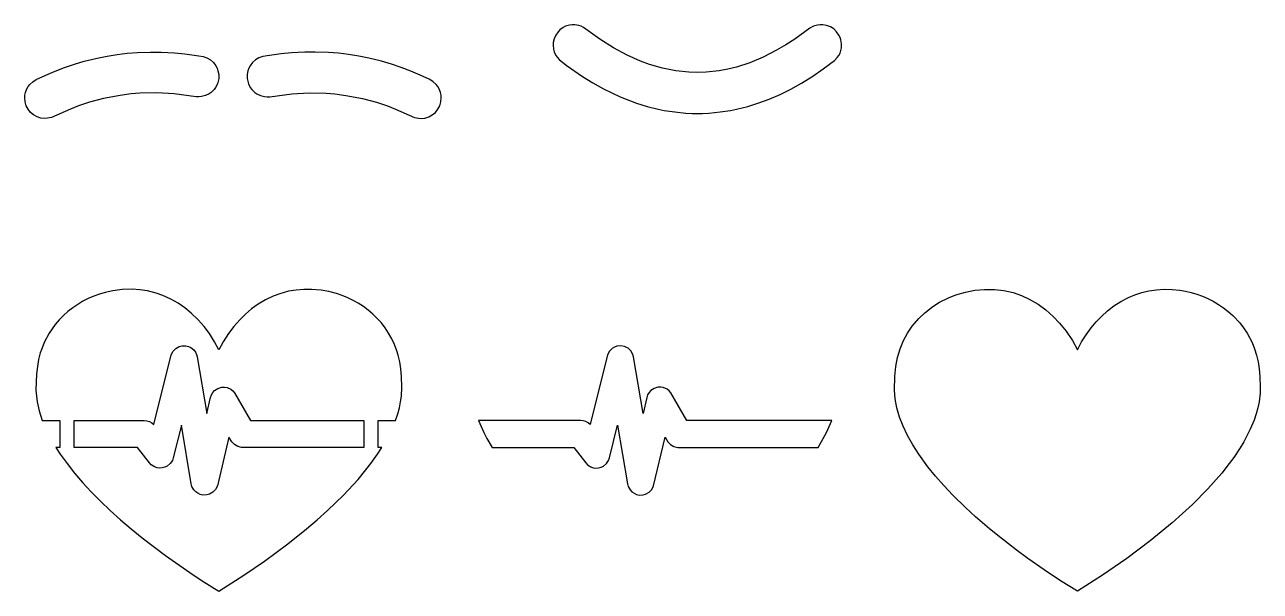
# Model space of a CAD drawing. Header units: millimetres. Extents: x 7.2 to 95, y 7.5 to 47.7.
import ezdxf

# ---------------------------------------------------------------- set-up
doc = ezdxf.new("R2010")
doc.units = ezdxf.units.MM
for name, color, linetype in [('ecg_overlay', 7, 'Continuous'), ('eyebrow_left', 7, 'Continuous'), ('eyebrow_right', 7, 'Continuous'), ('heart_cut_bridged', 7, 'Continuous'), ('heart_solid', 7, 'Continuous'), ('mouth', 7, 'Continuous')]:
    doc.layers.add(name, color=color, linetype=linetype)

msp = doc.modelspace()

# ---------------------------------------------------------------- linework, layer by layer
at = {"layer": 'ecg_overlay'}
msp.add_lwpolyline([(47.064, 16.641), (47.192, 16.505), (47.426, 16.353), (47.603, 16.292), (47.788, 16.267), (47.974, 16.278), (48.155, 16.325), (48.323, 16.406), (48.538, 16.584), (48.692, 16.817), (48.755, 16.993), (49.335, 19.313), (50.038, 15.148), (50.088, 14.966), (50.225, 14.721), (50.353, 14.585), (50.506, 14.476), (50.677, 14.398), (50.86, 14.356), (51.141, 14.361), (51.322, 14.409), (51.568, 14.546), (51.763, 14.748), (51.892, 14.997), (52.714, 18.472), (52.909, 18.14), (53.098, 17.94), (53.335, 17.803), (53.601, 17.738), (63.582, 17.734), (63.95, 18.362), (64.179, 18.803), (64.548, 19.652), (54.249, 19.652), (53.12, 21.619), (52.994, 21.763), (52.843, 21.879), (52.58, 21.991), (52.392, 22.02), (52.201, 22.012), (51.927, 21.929), (51.69, 21.77), (51.563, 21.628), (51.467, 21.463), (51.405, 21.282), (51.139, 20.153), (50.463, 24.157), (50.414, 24.337), (50.278, 24.581), (50.078, 24.775), (49.829, 24.904), (49.555, 24.955), (49.277, 24.925), (49.101, 24.861), (48.942, 24.764), (48.745, 24.566), (48.614, 24.319), (47.372, 19.372), (47.246, 19.479), (47.075, 19.574), (46.89, 19.632), (46.696, 19.652), (39.452, 19.652), (39.821, 18.803), (40.05, 18.362), (40.418, 17.734), (46.224, 17.734)], close=True, dxfattribs=at)
at = {"layer": 'eyebrow_left'}
msp.add_lwpolyline([(19.392, 42.63), (17.826, 42.843), (16.592, 42.91), (15.375, 42.883), (14.773, 42.834), (13.975, 42.733), (12.789, 42.502), (11.809, 42.238), (11.03, 41.979), (10.448, 41.757), (9.106, 41.165), (8.828, 41.102), (8.639, 41.091), (8.356, 41.122), (8.085, 41.206), (7.836, 41.342), (7.617, 41.524), (7.439, 41.746), (7.307, 41.997), (7.227, 42.27), (7.201, 42.553), (7.215, 42.742), (7.253, 42.928), (7.356, 43.193), (7.452, 43.357), (7.569, 43.506), (7.778, 43.699), (8.02, 43.847), (8.693, 44.162), (9.371, 44.45), (10.037, 44.704), (10.743, 44.943), (11.436, 45.149), (12.349, 45.377), (13.053, 45.519), (13.78, 45.635), (14.492, 45.721), (15.207, 45.778), (16.148, 45.811), (16.889, 45.804), (17.84, 45.753), (18.587, 45.679), (19.563, 45.54), (19.883, 45.482), (20.152, 45.389), (20.397, 45.245), (20.609, 45.056), (20.781, 44.829), (20.869, 44.661), (20.934, 44.483), (20.988, 44.204), (20.986, 43.92), (20.954, 43.733), (20.897, 43.552), (20.77, 43.298), (20.658, 43.144), (20.456, 42.945), (20.301, 42.836), (20.045, 42.712), (19.77, 42.64), (19.581, 42.623)], close=True, dxfattribs=at)
at = {"layer": 'eyebrow_right'}
msp.add_lwpolyline([(24.608, 42.63), (26.174, 42.843), (27.408, 42.91), (28.625, 42.883), (29.227, 42.834), (30.025, 42.733), (31.211, 42.502), (32.191, 42.238), (32.97, 41.979), (33.552, 41.757), (34.894, 41.165), (35.172, 41.102), (35.361, 41.091), (35.644, 41.122), (35.915, 41.206), (36.164, 41.342), (36.383, 41.524), (36.561, 41.746), (36.693, 41.997), (36.773, 42.27), (36.799, 42.553), (36.785, 42.742), (36.747, 42.928), (36.644, 43.193), (36.548, 43.357), (36.431, 43.506), (36.222, 43.699), (35.98, 43.847), (35.307, 44.162), (34.629, 44.45), (33.963, 44.704), (33.257, 44.943), (32.564, 45.149), (31.651, 45.377), (30.947, 45.519), (30.22, 45.635), (29.508, 45.721), (28.793, 45.778), (27.852, 45.811), (27.111, 45.804), (26.16, 45.753), (25.413, 45.679), (24.437, 45.54), (24.117, 45.482), (23.848, 45.389), (23.603, 45.245), (23.391, 45.056), (23.219, 44.829), (23.131, 44.661), (23.066, 44.483), (23.012, 44.204), (23.014, 43.92), (23.046, 43.733), (23.103, 43.552), (23.23, 43.298), (23.342, 43.144), (23.544, 42.945), (23.699, 42.836), (23.955, 42.712), (24.23, 42.64), (24.419, 42.623)], close=True, dxfattribs=at)
at = {"layer": 'heart_cut_bridged'}
for points in [[(9.418, 17.734), (9.731, 17.253), (10.209, 16.584), (10.737, 15.914), (11.311, 15.245), (11.928, 14.577), (12.585, 13.912), (13.279, 13.251), (14.007, 12.596), (14.766, 11.948), (15.554, 11.307), (17.201, 10.056), (18.924, 8.852), (19.807, 8.271), (21, 7.52), (22.783, 8.656), (24.232, 9.649), (25.907, 10.886), (27.234, 11.948), (27.993, 12.596), (28.721, 13.251), (29.857, 14.355), (30.885, 15.468), (31.444, 16.138), (31.791, 16.584), (32.269, 17.253), (32.582, 17.734), (32.307, 17.734), (32.307, 19.652), (33.548, 19.652), (33.705, 20.109), (33.824, 20.538), (33.913, 20.964), (33.972, 21.385), (34, 22.008), (33.97, 22.78), (33.926, 23.305), (33.847, 23.807), (33.734, 24.287), (33.641, 24.595), (33.476, 25.036), (33.282, 25.455), (33.06, 25.851), (32.814, 26.224), (32.544, 26.573), (32.253, 26.9), (31.942, 27.202), (31.612, 27.481), (31.267, 27.736), (30.907, 27.968), (30.535, 28.175), (30.151, 28.359), (29.759, 28.518), (29.36, 28.654), (28.82, 28.796), (28.274, 28.895), (27.591, 28.957), (27.033, 28.956), (26.479, 28.91), (25.951, 28.82), (25.328, 28.651), (24.858, 28.477), (24.306, 28.214), (23.793, 27.909), (23.319, 27.567), (22.883, 27.197), (22.485, 26.804), (22.055, 26.314), (21.679, 25.813), (21.305, 25.233), (21, 24.674), (20.695, 25.233), (20.321, 25.813), (19.945, 26.314), (19.515, 26.804), (19.033, 27.273), (18.589, 27.638), (18.107, 27.973), (17.587, 28.27), (17.027, 28.524), (16.551, 28.69), (15.919, 28.846), (15.385, 28.925), (14.825, 28.961), (14.136, 28.94), (13.453, 28.851), (12.909, 28.73), (12.506, 28.611), (12.109, 28.468), (11.72, 28.301), (11.34, 28.109), (10.971, 27.893), (10.616, 27.654), (10.276, 27.391), (9.952, 27.104), (9.648, 26.793), (9.363, 26.46), (8.94, 25.851), (8.586, 25.179), (8.411, 24.744), (8.311, 24.442), (8.187, 23.97), (8.123, 23.642), (8.041, 22.957), (8.001, 21.802), (8.028, 21.385), (8.087, 20.964), (8.232, 20.324), (8.452, 19.652), (9.693, 19.652), (9.693, 17.734)], [(16.064, 16.641), (15.224, 17.734), (10.709, 17.734), (10.709, 19.652), (15.696, 19.652), (15.89, 19.632), (16.075, 19.574), (16.246, 19.479), (16.372, 19.372), (17.614, 24.319), (17.745, 24.566), (17.942, 24.764), (18.187, 24.898), (18.368, 24.944), (18.648, 24.947), (18.829, 24.904), (18.999, 24.826), (19.218, 24.652), (19.331, 24.504), (19.414, 24.337), (19.463, 24.157), (20.139, 20.153), (20.405, 21.282), (20.467, 21.463), (20.563, 21.628), (20.69, 21.77), (20.927, 21.929), (21.201, 22.012), (21.392, 22.02), (21.58, 21.991), (21.843, 21.879), (21.994, 21.763), (22.12, 21.619), (23.249, 19.652), (31.291, 19.652), (31.291, 17.734), (22.601, 17.738), (22.335, 17.803), (22.098, 17.94), (21.909, 18.14), (21.714, 18.472), (20.892, 14.997), (20.763, 14.748), (20.568, 14.546), (20.322, 14.409), (20.141, 14.361), (19.86, 14.356), (19.677, 14.398), (19.506, 14.476), (19.353, 14.585), (19.225, 14.721), (19.088, 14.966), (19.038, 15.148), (18.335, 19.313), (17.755, 16.993), (17.692, 16.817), (17.538, 16.584), (17.323, 16.406), (17.155, 16.325), (16.974, 16.278), (16.788, 16.267), (16.603, 16.292), (16.426, 16.353), (16.192, 16.505)]]:
    msp.add_lwpolyline(points, close=True, dxfattribs=at)
at = {"layer": 'heart_solid'}
msp.add_lwpolyline([(82, 7.52), (80.807, 8.271), (79.633, 9.049), (78.483, 9.852), (77.642, 10.468), (76.554, 11.307), (75.766, 11.948), (74.761, 12.814), (74.044, 13.471), (73.143, 14.355), (72.512, 15.022), (71.924, 15.691), (71.38, 16.361), (70.731, 17.253), (70.304, 17.92), (69.932, 18.583), (69.618, 19.241), (69.365, 19.893), (69.176, 20.538), (69.054, 21.175), (69.001, 21.802), (69.03, 22.78), (69.097, 23.475), (69.225, 24.13), (69.411, 24.744), (69.651, 25.318), (69.94, 25.851), (70.273, 26.343), (70.747, 26.9), (71.166, 27.298), (71.733, 27.736), (72.216, 28.04), (72.849, 28.359), (73.373, 28.566), (74.045, 28.764), (74.726, 28.895), (75.409, 28.957), (76.108, 28.949), (76.788, 28.87), (77.428, 28.726), (78.027, 28.524), (78.587, 28.27), (79.207, 27.909), (79.771, 27.495), (80.281, 27.042), (80.737, 26.561), (81.201, 25.981), (81.646, 25.315), (82, 24.674), (82.305, 25.233), (82.621, 25.73), (82.989, 26.231), (83.336, 26.643), (83.719, 27.042), (84.14, 27.422), (84.599, 27.776), (85.096, 28.097), (85.632, 28.377), (86.089, 28.568), (86.572, 28.726), (87.081, 28.846), (87.615, 28.925), (88.175, 28.961), (88.728, 28.95), (89.274, 28.895), (89.684, 28.825), (90.091, 28.73), (90.494, 28.611), (90.891, 28.468), (91.28, 28.301), (91.66, 28.109), (92.029, 27.893), (92.384, 27.654), (92.724, 27.391), (93.048, 27.104), (93.544, 26.573), (93.814, 26.224), (94.06, 25.851), (94.414, 25.179), (94.589, 24.744), (94.734, 24.287), (94.847, 23.807), (94.926, 23.305), (94.97, 22.78), (95, 22.008), (94.989, 21.594), (94.913, 20.964), (94.824, 20.538), (94.705, 20.109), (94.558, 19.677), (94.284, 19.022), (93.826, 18.141), (93.56, 17.698), (93.115, 17.03), (92.791, 16.584), (92.263, 15.914), (91.282, 14.799), (90.188, 13.691), (89.482, 13.032), (88.743, 12.379), (87.178, 11.096), (85.517, 9.852), (83.783, 8.656)], close=True, dxfattribs=at)
at = {"layer": 'mouth'}
msp.add_lwpolyline([(45.677, 44.877), (46.832, 44.074), (47.563, 43.622), (48.326, 43.197), (49.514, 42.628), (50.68, 42.179), (51.423, 41.949), (52.209, 41.754), (52.645, 41.666), (53.392, 41.551), (54.184, 41.476), (54.626, 41.456), (55.374, 41.456), (55.816, 41.476), (56.608, 41.551), (57.355, 41.666), (57.791, 41.754), (58.577, 41.949), (59.358, 42.192), (60.099, 42.467), (60.873, 42.801), (61.643, 43.18), (62.408, 43.605), (63.195, 44.091), (63.948, 44.605), (64.749, 45.204), (64.945, 45.41), (65.051, 45.567), (65.136, 45.737), (65.198, 45.916), (65.236, 46.102), (65.247, 46.386), (65.203, 46.666), (65.143, 46.846), (65.06, 47.017), (64.896, 47.249), (64.69, 47.445), (64.45, 47.596), (64.184, 47.698), (63.904, 47.746), (63.714, 47.747), (63.526, 47.724), (63.254, 47.643), (63.002, 47.511), (61.929, 46.732), (61.278, 46.309), (60.631, 45.93), (59.67, 45.44), (58.72, 45.043), (57.779, 44.738), (57.157, 44.584), (56.539, 44.469), (55.615, 44.369), (55, 44.35), (54.385, 44.369), (53.461, 44.469), (52.532, 44.656), (51.595, 44.931), (50.965, 45.165), (50.011, 45.593), (49.046, 46.114), (48.071, 46.732), (46.917, 47.56), (46.746, 47.643), (46.566, 47.703), (46.286, 47.747), (46.096, 47.746), (45.908, 47.72), (45.637, 47.636), (45.467, 47.551), (45.237, 47.384), (45.104, 47.249), (44.94, 47.017), (44.824, 46.757), (44.761, 46.48), (44.75, 46.291), (44.78, 46.008), (44.83, 45.825), (44.949, 45.567), (45.055, 45.41), (45.181, 45.268)], close=True, dxfattribs=at)

doc.saveas('drawing.dxf')
